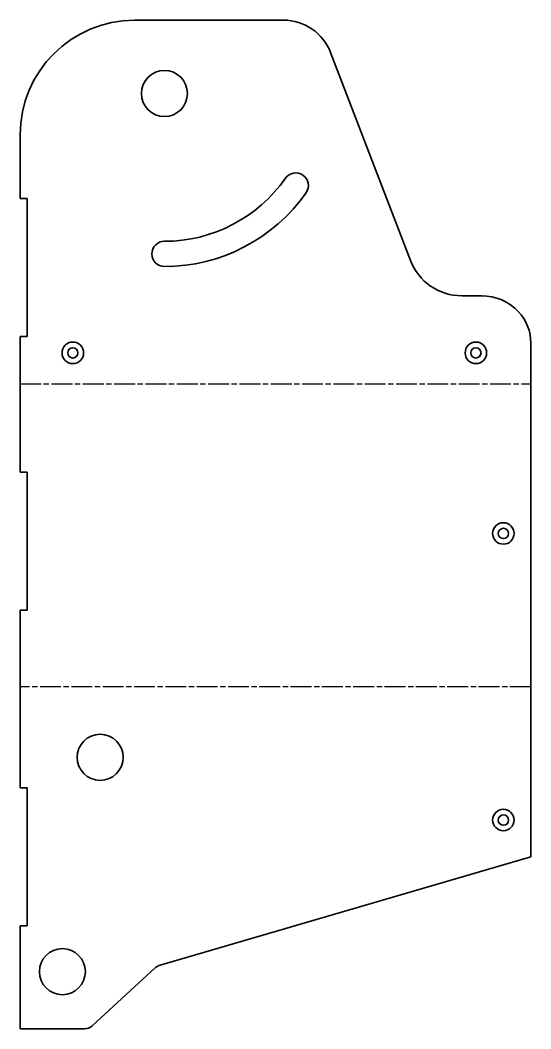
# Model space of a CAD drawing. Header units: millimetres. Extents: x 0 to 223, y 0 to 440.
import ezdxf

# ---------------------------------------------------------------- set-up
doc = ezdxf.new("R2010")
doc.units = ezdxf.units.MM
doc.linetypes.add('Chain', pattern=[13.68, 9.12, -1.14, 2.28, -1.14])
doc.layers.add('Bend Centerline (ANSI)', color=7, linetype='Chain', lineweight=25)
doc.layers.add('Visible (ANSI)', color=7, linetype='Continuous', lineweight=35)

# ---------------------------------------------------------------- blocks, each defined once
blk = doc.blocks.new('CDR-IN-V029-CL001_Chapas Cuerpo Medio 1_CDR-IN-V029-CL001 (Desplegada)')
at = {"layer": 'Bend Centerline (ANSI)'}
for p, q in [((-111.5, 61.33), (111.5, 61.33)), ((111.5, -70.8), (-111.5, -70.8))]:
    blk.add_line(p, q, dxfattribs=at)
at = {"layer": 'Visible (ANSI)'}
for p, q in [((-61.5, 220.02), (3.5, 220.02)), ((58.92, 115.17), (24.04, 205.92)), ((-111.5, 142.22), (-111.5, 170.02)), ((-111.5, 142.22), (-108.5, 142.22)), ((-108.5, 142.22), (-108.5, 82.02)), ((90.05, 99.78), (81.32, 99.78)), ((-111.5, 22.87), (-111.5, 82.02)), ((-108.5, 82.02), (-111.5, 82.02)), ((111.5, 79.15), (111.5, -145.02)), ((-111.5, 22.87), (-108.5, 22.87)), ((-108.5, 22.87), (-108.5, -37.33)), ((-111.5, -114.92), (-111.5, -37.33)), ((-108.5, -37.33), (-111.5, -37.33)), ((-111.5, -114.92), (-108.5, -114.92)), ((-108.5, -114.92), (-108.5, -175.12)), ((-50.38, -192.21), (111.5, -145.02)), ((-111.5, -220.02), (-111.5, -175.12)), ((-108.5, -175.12), (-111.5, -175.12)), ((-80.07, -218.71), (-52.36, -193.32)), ((-111.5, -220.02), (-83.44, -220.02))]:
    blk.add_line(p, q, dxfattribs=at)
for centre, radius in [((-48.5, 188.05), 10.05), ((-88.5, 74.88), 4.7), ((87.5, 74.88), 4.7), ((-88.5, 74.88), 2.25), ((87.5, 74.88), 2.25), ((99.5, -3.9), 4.7), ((99.5, -3.9), 2.25), ((-76.56, -101.57), 10.05), ((99.5, -128.93), 4.7), ((99.5, -128.93), 2.25), ((-93.06, -195.07), 10.05)]:
    blk.add_circle(centre, radius, dxfattribs=at)
at = {"layer": 'Visible (ANSI)', "extrusion": (0, 0, -1)}
for centre, radius, start, end in [((61.5, 170.02), 50, 0, 90), ((-8.84, 147.9), 5.5, 35.1743, 214.8257), ((48.5, 188.05), 75.5, 214.9873, 270.0127), ((48.5, 118.05), 5.5, 270.1743, 89.8257), ((-81.32, 123.78), 24, 270, 338.9725), ((-91.5, 79.15), 20, 136.7636, 180), ((83.44, -215.02), 5, 227.5012, 270)]:
    blk.add_arc(centre, radius, start, end, dxfattribs=at)
at = {"layer": 'Visible (ANSI)'}
for centre, radius, start, end in [((3.5, 198.02), 22, 21.0275, 90), ((-48.5, 188.05), 64.5, 269.9851, 325.0149), ((90.05, 77.79), 21.99, 43.2364, 90), ((-48.98, -197.01), 5, 106.2503, 132.4988)]:
    blk.add_arc(centre, radius, start, end, dxfattribs=at)

msp = doc.modelspace()

# ---------------------------------------------------------------- block references
msp.add_blockref('CDR-IN-V029-CL001_Chapas Cuerpo Medio 1_CDR-IN-V029-CL001 (Desplegada)', (111.5, 220.02))

doc.saveas('drawing.dxf')
